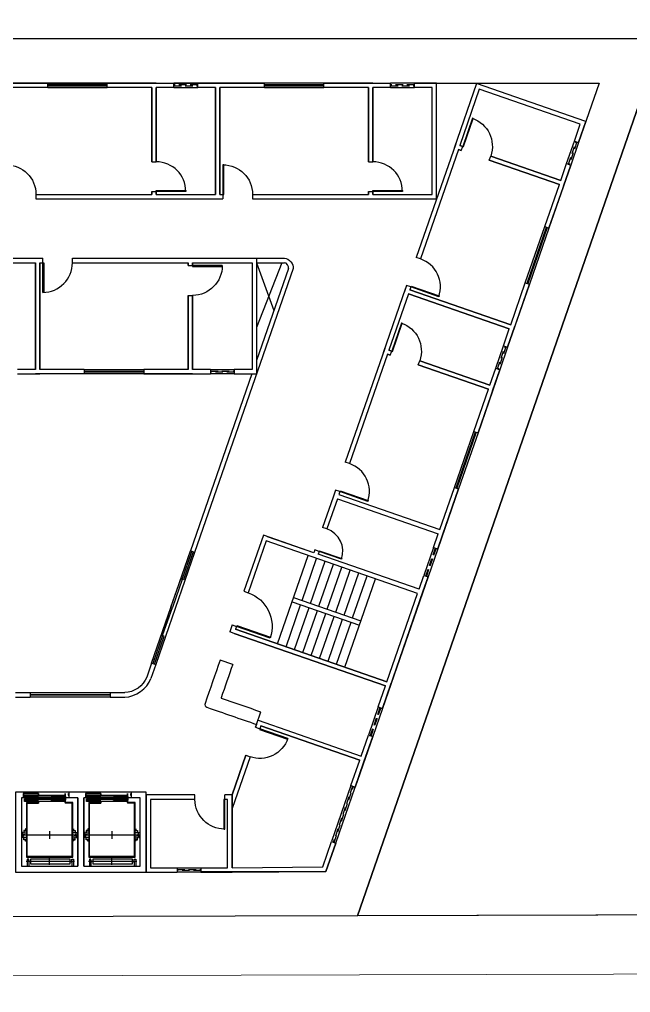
# Model space of a CAD drawing. Header units: centimetres. Extents: x 0 to 1311401, y -389375 to 85618.
# Drawn here: x 656884 to 658943, y -73293 to -70014 of the extents above; entities that cross this region are included whole.
import ezdxf

# ---------------------------------------------------------------- set-up
doc = ezdxf.new("R2010")
doc.units = ezdxf.units.CM
doc.header["$LTSCALE"] = 4
for name, pattern in [('DASHED2', [9.525, 6.35, -3.175]), ('LTYPE_4', [112.5, 56.25, -56.25]), ('LTYPE_6', [168.75, 112.5, -28.125, 0, -28.125])]:
    doc.linetypes.add(name, pattern=pattern)
for name, color, linetype in [('0.1', 1, 'Continuous'), ('0.2', 2, 'Continuous'), ('0.6', 6, 'Continuous'), ('02-CONT', 2, 'Continuous'), ('04', 254, 'Continuous'), ('08', 8, 'Continuous'), ('LIMITE-L', 7, 'Continuous')]:
    doc.layers.add(name, color=color, linetype=linetype)
doc.layers.add('P-MEIOFIO', color=171, linetype='Continuous', lineweight=9)

# ---------------------------------------------------------------- blocks, each defined once
blk = doc.blocks.new('1_00e-flat-10')
at = {"color": 1}
blk.add_arc((48.1, -52.7), 120, 70.8741, 160.8741, dxfattribs=at)
at = {"layer": '02-CONT'}
blk.add_lwpolyline([(48.1, -52.7), (49.3, -49.3), (-64.1, -10), (-65.3, -13.4)], close=True, dxfattribs=at)
blk = doc.blocks.new('1_00e-flat-4')
at = {"color": 1}
blk.add_arc((28.4, -52.3), 100, 90, 180, dxfattribs=at)
at = {"layer": '02-CONT'}
blk.add_lwpolyline([(28.4, -52.3), (25.4, -52.3), (25.4, 47.7), (28.4, 47.7)], close=True, dxfattribs=at)

msp = doc.modelspace()

# ---------------------------------------------------------------- linework, layer by layer
at = {"color": 1}
msp.add_lwpolyline([(659650.548, -67065.363), (665220.33, -67034.993), (665252.936, -73014.749), (658029.975, -73034.495)], dxfattribs=at)
at = {"layer": '0.1'}
for p, q in [((657179.921, -70228.744), (656979.921, -70228.739)), ((657484.921, -70228.744), (657404.921, -70228.744)), ((657909.921, -70228.744), (657709.921, -70228.739)), ((658214.921, -70228.744), (658134.921, -70228.744)), ((656979.921, -70243.739), (657179.921, -70243.739)), ((657404.921, -70243.737), (657484.921, -70243.737)), ((657709.921, -70243.739), (657909.921, -70243.739)), ((658134.921, -70243.737), (658214.921, -70243.737)), ((658728.112, -70499.696), (658754.324, -70424.112)), ((658768.496, -70429.026), (658742.284, -70504.61)), ((658588.863, -70901.236), (658654.392, -70712.276)), ((658668.564, -70717.191), (658603.035, -70906.151)), ((658488.932, -71189.401), (658515.143, -71113.816)), ((658529.315, -71118.731), (658503.104, -71194.315)), ((657102.952, -71193.743), (657302.952, -71193.743)), ((657302.952, -71208.737), (657102.952, -71208.743)), ((657527.952, -71193.744), (657607.952, -71193.744)), ((657607.952, -71208.737), (657527.952, -71208.737)), ((658349.683, -71590.941), (658415.211, -71401.981)), ((658429.383, -71406.895), (658363.855, -71595.856)), ((657329.394, -72182.954), (657460.452, -71805.034)), ((658279.558, -71793.153), (658246.794, -71887.633)), ((658293.73, -71798.068), (658260.966, -71892.548)), ((657474.624, -71809.948), (657343.566, -72187.869)), ((657603.08, -72187.291), (657560.564, -72172.547)), ((656920.82, -72282.349), (657189.723, -72282.349)), ((657189.723, -72297.349), (656920.82, -72297.349)), ((657683.226, -72389.724), (657697.97, -72347.208)), ((658093.12, -72330.769), (658060.355, -72425.25)), ((658107.292, -72335.684), (658074.527, -72430.164)), ((658001.278, -72595.605), (657935.749, -72784.566)), ((657949.921, -72789.48), (658015.45, -72600.52)), ((657415.82, -72872.349), (657495.82, -72872.349)), ((657495.82, -72887.349), (657415.82, -72887.349))]:
    msp.add_line(p, q, dxfattribs=at)
at = {"layer": '0.1', "color": 253}
for p, q in [((657768.706, -70833.744), (657682.952, -71051.848)), ((657682.952, -70833.744), (657741.6, -70994.309))]:
    msp.add_line(p, q, dxfattribs=at)
at = {"layer": '0.1'}
for points in [[(657050.32, -72617.349), (656898.32, -72617.349)], [(657260.32, -72617.349), (657108.32, -72617.349)]]:
    msp.add_lwpolyline(points, dxfattribs=at)
for points, knots in [([(657560.564, -72172.547), (657543.636, -72221.361), (657526.707, -72270.176), (657509.779, -72318.991), (657508.235, -72323.445), (657511.497, -72330.171), (657515.951, -72331.715), (657571.709, -72351.052), (657627.467, -72370.388), (657683.226, -72389.724)], [0, 0, 0, 0, 1, 1, 1, 15.14213562, 15.14213562, 15.14213562, 16.14213562, 16.14213562, 16.14213562, 16.14213562]), ([(657603.08, -72187.291), (657590.105, -72224.705), (657577.131, -72262.119), (657564.025, -72299.911), (657563.894, -72300.289), (657563.763, -72300.667)], [0, 0, 0, 0, 0.766451613, 0.766451613, 0.774193548, 0.774193548, 0.774193548, 0.774193548]), ([(657563.763, -72300.667), (657608.051, -72316.025), (657652.339, -72331.384), (657697.075, -72346.898), (657697.522, -72347.053), (657697.97, -72347.208)], [15.339822331, 15.339822331, 15.339822331, 15.339822331, 16.134112491, 16.134112491, 16.142135624, 16.142135624, 16.142135624, 16.142135624])]:
    msp.add_open_spline(points, degree=3, knots=knots, dxfattribs=at)
at = {"layer": '0.2'}
for p, q in [((657179.921, -70234.744), (656979.921, -70234.739)), ((656979.921, -70237.739), (657179.921, -70237.739)), ((657909.921, -70234.744), (657709.921, -70234.739)), ((657709.921, -70237.739), (657909.921, -70237.739)), ((658594.532, -70903.202), (658660.061, -70714.242)), ((658662.895, -70715.225), (658597.366, -70904.185)), ((657102.952, -71199.743), (657302.952, -71199.743)), ((657302.952, -71202.737), (657102.952, -71202.743)), ((658355.351, -71592.907), (658420.88, -71403.947)), ((658423.715, -71404.93), (658358.186, -71593.89)), ((656920.82, -72288.349), (657189.723, -72288.349)), ((657189.723, -72291.349), (656920.82, -72291.349))]:
    msp.add_line(p, q, dxfattribs=at)
at = {"layer": '0.2', "linetype": 'DASHED2'}
for p, q in [((657484.921, -70234.744), (657404.921, -70234.744)), ((657404.921, -70237.737), (657484.921, -70237.737)), ((658214.921, -70234.744), (658134.921, -70234.744)), ((658134.921, -70237.737), (658214.921, -70237.737)), ((658733.781, -70501.662), (658759.993, -70426.078)), ((658762.827, -70427.06), (658736.615, -70502.645)), ((658494.6, -71191.366), (658520.812, -71115.782)), ((658523.646, -71116.765), (658497.435, -71192.349)), ((657527.952, -71199.744), (657607.952, -71199.744)), ((657607.952, -71202.737), (657527.952, -71202.737)), ((658285.227, -71795.119), (658252.462, -71889.599)), ((658288.061, -71796.102), (658255.297, -71890.582)), ((658098.788, -72332.735), (658066.024, -72427.215)), ((658101.623, -72333.718), (658068.858, -72428.198)), ((658006.947, -72597.571), (657941.418, -72786.531)), ((657944.252, -72787.514), (658009.781, -72598.554)), ((657415.82, -72878.349), (657495.82, -72878.349)), ((657495.82, -72881.349), (657415.82, -72881.349))]:
    msp.add_line(p, q, dxfattribs=at)
at = {"layer": '0.2'}
for points in [[(657469.897, -71808.309), (657437.134, -71902.79), (657432.41, -71901.152), (657465.173, -71806.671)], [(657432.41, -71901.152), (657399.647, -71995.632), (657394.923, -71993.994), (657427.686, -71899.513)], [(657366.882, -72090.112), (657399.647, -71995.632), (657394.923, -71993.994), (657362.158, -72088.474)], [(657338.842, -72186.231), (657371.606, -72091.75), (657366.882, -72090.112), (657334.118, -72184.592)]]:
    msp.add_lwpolyline(points, close=True, dxfattribs=at)
at = {"layer": '0.6'}
for p, q in [((656979.921, -70243.739), (656979.921, -70228.739)), ((657179.921, -70243.739), (657179.921, -70228.739)), ((657404.921, -70243.737), (657404.921, -70228.744)), ((657484.921, -70243.737), (657484.921, -70228.744)), ((657709.921, -70243.739), (657709.921, -70228.739)), ((657909.921, -70243.739), (657909.921, -70228.739)), ((658134.921, -70243.737), (658134.921, -70228.744)), ((658214.921, -70243.737), (658214.921, -70228.744)), ((658754.324, -70424.112), (658768.496, -70429.026)), ((658372.858, -70455.88), (658377.773, -70441.708)), ((657329.921, -70493.739), (657344.921, -70493.739)), ((658059.921, -70493.739), (658074.921, -70493.739)), ((658467.339, -70488.645), (658472.253, -70474.473)), ((658728.112, -70499.696), (658742.284, -70504.61)), ((656939.921, -70603.739), (656939.921, -70618.739)), ((657329.921, -70593.739), (657344.921, -70593.739)), ((657569.921, -70603.739), (657569.921, -70618.739)), ((657669.921, -70603.739), (657669.921, -70618.739)), ((658059.921, -70593.739), (658074.921, -70593.739)), ((658654.392, -70712.276), (658668.564, -70717.191)), ((656962.952, -70833.743), (656962.952, -70818.743)), ((657062.952, -70833.743), (657062.952, -70818.743)), ((657682.952, -70818.744), (657777.282, -70818.744)), ((658235.629, -70821.076), (658221.457, -70816.161)), ((657452.952, -70843.743), (657467.952, -70843.743)), ((657806.223, -70853.744), (657474.624, -71809.948)), ((657682.952, -70833.744), (657777.282, -70833.744)), ((657790.346, -70853.744), (657682.952, -71163.428)), ((658202.865, -70915.556), (658188.693, -70910.642)), ((658202.865, -70915.556), (658188.693, -70910.642)), ((658588.863, -70901.236), (658603.035, -70906.151)), ((657452.952, -70943.743), (657467.952, -70943.743)), ((658515.143, -71113.816), (658529.315, -71118.731)), ((658133.678, -71145.585), (658138.592, -71131.413)), ((658228.158, -71178.349), (658233.073, -71164.177)), ((656877.952, -71208.737), (656952.952, -71208.737)), ((657102.952, -71193.743), (657102.952, -71208.743)), ((657302.952, -71193.743), (657302.952, -71208.743)), ((657667.239, -71208.737), (657460.452, -71805.034)), ((657527.952, -71193.744), (657527.952, -71208.737)), ((657607.952, -71193.744), (657607.952, -71208.737)), ((657607.952, -71208.737), (657682.952, -71208.737)), ((658488.932, -71189.401), (658503.104, -71194.315)), ((658415.211, -71401.981), (658429.383, -71406.895)), ((657996.448, -71510.781), (657982.276, -71505.866)), ((657963.684, -71605.261), (657949.512, -71600.346)), ((657963.684, -71605.261), (657949.512, -71600.346)), ((658349.683, -71590.941), (658363.855, -71595.856)), ((657920.09, -71730.969), (657905.918, -71726.054)), ((657474.624, -71809.948), (657460.452, -71805.034)), ((657893.878, -71806.553), (657879.706, -71801.638)), ((658279.558, -71793.153), (658293.73, -71798.068)), ((657754.135, -72117.956), (657857.343, -71820.344)), ((657836.541, -71971.893), (657885.687, -71830.173)), ((657864.885, -71981.722), (657914.031, -71840.002)), ((657893.229, -71991.552), (657942.375, -71849.832)), ((657921.573, -72001.381), (657970.719, -71859.661)), ((657949.917, -72011.21), (657999.064, -71869.49)), ((657978.261, -72021.04), (658027.408, -71879.32)), ((657980.888, -72196.591), (658084.096, -71898.978)), ((658006.605, -72030.869), (658055.752, -71889.149)), ((658246.794, -71887.633), (658260.966, -71892.548)), ((657640.83, -71941.089), (657655.002, -71946.004)), ((657808.197, -71962.064), (658034.949, -72040.698)), ((657782.479, -72127.785), (657831.626, -71986.065)), ((657803.282, -71976.236), (658030.034, -72054.871)), ((657810.823, -72137.615), (657859.97, -71995.894)), ((657839.167, -72147.444), (657888.314, -72005.724)), ((657867.511, -72157.273), (657916.658, -72015.553)), ((657895.855, -72167.103), (657945.002, -72025.382)), ((657924.199, -72176.932), (657973.346, -72035.212)), ((657601.513, -72054.466), (657615.685, -72059.38)), ((657952.543, -72186.761), (658001.69, -72045.041)), ((657607.5, -72082.981), (657593.328, -72078.067)), ((657329.394, -72182.954), (657313.011, -72230.194)), ((657343.566, -72187.869), (657327.183, -72235.109)), ((657343.566, -72187.869), (657329.394, -72182.954)), ((656870.82, -72282.349), (656920.82, -72282.349)), ((656870.82, -72297.349), (656920.82, -72297.349)), ((656920.82, -72282.349), (656920.82, -72297.349)), ((657189.723, -72282.349), (657189.723, -72297.349)), ((657189.723, -72282.349), (657239.723, -72282.349)), ((657189.723, -72297.349), (657239.723, -72297.349)), ((658093.12, -72330.769), (658107.292, -72335.684)), ((657679.949, -72399.172), (657683.226, -72389.724)), ((657679.949, -72399.172), (657694.121, -72404.087)), ((658060.355, -72425.25), (658074.527, -72430.164)), ((657600.82, -72627.349), (657647.185, -72493.652)), ((657647.185, -72493.652), (657661.357, -72498.567)), ((658001.278, -72595.605), (658015.45, -72600.52)), ((657475.82, -72642.349), (657475.82, -72627.349)), ((657575.82, -72642.349), (657575.82, -72627.349)), ((657935.749, -72784.566), (657949.921, -72789.48)), ((657415.82, -72872.349), (657415.82, -72887.349)), ((657495.82, -72872.349), (657495.82, -72887.349))]:
    msp.add_line(p, q, dxfattribs=at)
for points in [[(656784.921, -70228.744), (657709.921, -70228.744)], [(656979.921, -70228.739), (656814.921, -70228.739), (656814.921, -70228.744)], [(657344.921, -70228.739), (657179.921, -70228.739)], [(657179.921, -70228.744), (657404.921, -70228.744)], [(657329.921, -70228.737), (657329.921, -70228.739)], [(657559.921, -70228.744), (657484.921, -70228.744)], [(657709.921, -70228.739), (657544.921, -70228.739), (657544.921, -70228.744)], [(658074.921, -70228.739), (657909.921, -70228.739)], [(657909.921, -70228.744), (658134.921, -70228.744)], [(658059.921, -70228.737), (658059.921, -70228.739)], [(658059.921, -70618.737), (658289.921, -70618.737), (658289.921, -70228.744), (658214.921, -70228.744)], [(658214.921, -70228.744), (658837.951, -70228.744), (658768.496, -70429.026)], [(658768.496, -70429.026), (658793.069, -70358.166), (658424.597, -70230.385), (658349.238, -70447.689)], [(656979.921, -70243.739), (656829.921, -70243.739), (656829.921, -70603.739), (656839.921, -70603.739)], [(657329.921, -70493.739), (657329.921, -70243.739), (657179.921, -70243.739)], [(657329.921, -70243.739), (657329.921, -70493.739)], [(657344.921, -70493.739), (657344.921, -70243.737)], [(657344.921, -70593.739), (657344.921, -70603.737), (657544.921, -70603.737), (657544.921, -70243.737), (657484.921, -70243.737)], [(657404.921, -70243.737), (657344.921, -70243.737), (657344.921, -70493.739)], [(657544.921, -70243.737), (657544.921, -70603.737)], [(657709.921, -70243.739), (657559.921, -70243.739), (657559.921, -70603.739), (657569.921, -70603.739)], [(657559.921, -70603.739), (657559.921, -70243.739)], [(658059.921, -70493.739), (658059.921, -70243.739), (657909.921, -70243.739)], [(658059.921, -70243.739), (658059.921, -70493.739)], [(658074.921, -70593.739), (658074.921, -70603.737), (658274.921, -70603.737), (658274.921, -70243.737), (658214.921, -70243.737)], [(658074.921, -70493.739), (658074.921, -70243.737)], [(658134.921, -70243.737), (658074.921, -70243.737), (658074.921, -70493.739)], [(658754.324, -70424.112), (658773.982, -70367.424), (658433.854, -70249.472), (658368.325, -70438.432), (658377.773, -70441.708)], [(658354.153, -70433.517), (658221.457, -70816.161)], [(658372.858, -70455.88), (658363.41, -70452.604), (658235.629, -70821.076)], [(658363.41, -70452.604), (658372.858, -70455.88)], [(658377.773, -70441.708), (658368.325, -70438.432)], [(658467.339, -70488.645), (658703.539, -70570.556)], [(658654.392, -70712.276), (658703.539, -70570.556), (658467.339, -70488.645)], [(658708.453, -70556.384), (658472.253, -70474.473)], [(658472.253, -70474.473), (658708.453, -70556.384), (658728.112, -70499.696)], [(658742.284, -70504.61), (658668.564, -70717.191)], [(658717.711, -70575.471), (658742.284, -70504.61)], [(658668.564, -70717.191), (658722.625, -70561.298)], [(656939.921, -70603.739), (657329.921, -70603.739), (657329.921, -70593.739)], [(656939.921, -70618.739), (657344.921, -70618.739), (657344.921, -70618.737)], [(657329.921, -70593.739), (657329.921, -70603.739)], [(657329.921, -70618.737), (657559.921, -70618.737)], [(657344.921, -70603.737), (657344.921, -70593.739)], [(657544.921, -70618.737), (657544.921, -70618.739), (657569.921, -70618.739)], [(657669.921, -70603.739), (658059.921, -70603.739), (658059.921, -70593.739)], [(657669.921, -70618.739), (658074.921, -70618.739), (658074.921, -70618.737)], [(658059.921, -70593.739), (658059.921, -70603.739)], [(658074.921, -70603.737), (658074.921, -70593.739)], [(656722.952, -70818.744), (656952.952, -70818.744)], [(656937.952, -70818.744), (656937.952, -70818.743), (656962.952, -70818.743)], [(657062.952, -70818.743), (657467.952, -70818.743), (657467.952, -70818.744)], [(657452.952, -70818.744), (657682.952, -70818.744), (657682.952, -71208.744)], [(656737.952, -70843.743), (656737.952, -70833.744), (656937.952, -70833.744), (656937.952, -71193.744), (656877.952, -71193.744)], [(656937.952, -71193.744), (656937.952, -70833.744)], [(657102.952, -71193.743), (656952.952, -71193.743), (656952.952, -70833.743), (656962.952, -70833.743)], [(656952.952, -70833.743), (656952.952, -71193.743)], [(657062.952, -70833.743), (657452.952, -70833.743), (657452.952, -70843.743)], [(657452.952, -70843.743), (657452.952, -70833.743)], [(657467.952, -70833.744), (657467.952, -70843.743)], [(657467.952, -70843.743), (657467.952, -70833.744), (657667.952, -70833.744), (657667.952, -71193.744), (657607.952, -71193.744)], [(658185.416, -70920.09), (658110.058, -71137.394)], [(658188.693, -70910.642), (658180.501, -70934.262)], [(658202.865, -70915.556), (658199.588, -70925.004), (658539.716, -71042.956), (658588.863, -70901.236)], [(658603.035, -70906.151), (658529.315, -71118.731)], [(658548.974, -71062.043), (658603.035, -70906.151)], [(657452.952, -70943.743), (657452.952, -71193.743), (657302.952, -71193.743)], [(657452.952, -71193.743), (657452.952, -70943.743)], [(657467.952, -70943.743), (657467.952, -71193.744)], [(657527.952, -71193.744), (657467.952, -71193.744), (657467.952, -70943.743)], [(658515.143, -71113.816), (658534.802, -71057.128), (658194.673, -70939.176), (658129.144, -71128.136), (658138.592, -71131.413)], [(658194.673, -70939.176), (658534.802, -71057.128)], [(658539.716, -71042.956), (658199.588, -70925.004)], [(658529.315, -71118.731), (658553.888, -71047.871)], [(658114.972, -71123.222), (657982.276, -71505.866)], [(658133.678, -71145.585), (658124.23, -71142.308), (657996.448, -71510.781)], [(658124.23, -71142.308), (658133.678, -71145.585)], [(658138.592, -71131.413), (658129.144, -71128.136)], [(658228.158, -71178.349), (658464.358, -71260.261)], [(658415.211, -71401.981), (658464.358, -71260.261), (658228.158, -71178.349)], [(658469.273, -71246.089), (658233.073, -71164.177)], [(658233.073, -71164.177), (658469.273, -71246.089), (658488.932, -71189.401)], [(657102.952, -71208.743), (656937.952, -71208.743), (656937.952, -71208.737)], [(656952.952, -71208.737), (656952.952, -71208.744)], [(657302.952, -71208.737), (657527.952, -71208.737)], [(657467.952, -71208.743), (657302.952, -71208.743)], [(657452.952, -71208.744), (657452.952, -71208.743)], [(658478.53, -71265.175), (658503.104, -71194.315)], [(658429.383, -71406.895), (658483.445, -71251.003)], [(657949.512, -71600.346), (657941.321, -71623.966)], [(657963.684, -71605.261), (657960.407, -71614.709), (658300.536, -71732.661), (658349.683, -71590.941)], [(658363.855, -71595.856), (658293.73, -71798.068)], [(658309.793, -71751.748), (658363.855, -71595.856)], [(657941.321, -71623.966), (657905.918, -71726.054)], [(657955.493, -71628.881), (657920.09, -71730.969)], [(657955.493, -71628.881), (658295.621, -71746.833)], [(657615.685, -72059.38), (657612.415, -72068.809), (658122.608, -72245.737), (658225.816, -71948.125), (657715.623, -71771.197), (657655.002, -71946.004)], [(657876.43, -71811.086), (657706.366, -71752.11), (657640.83, -71941.089)], [(657876.43, -71811.086), (657720.538, -71757.025)], [(658279.558, -71793.153), (658295.621, -71746.833)], [(658293.73, -71798.068), (658309.793, -71751.748)], [(657879.706, -71801.638), (657876.43, -71811.086)], [(657893.878, -71806.553), (657890.602, -71816.001)], [(658230.73, -71933.953), (657890.602, -71816.001)], [(658230.73, -71933.953), (657890.602, -71816.001)], [(658230.73, -71933.953), (658246.794, -71887.633)], [(658244.902, -71938.868), (658260.966, -71892.548)], [(658131.865, -72264.824), (658244.902, -71938.868)], [(657601.513, -72054.466), (657593.328, -72078.067)], [(657598.243, -72063.895), (657598.243, -72063.895), (657593.328, -72078.067)], [(658093.12, -72330.769), (658117.693, -72259.909), (657607.5, -72082.981)], [(657607.5, -72082.981), (658117.693, -72259.909)], [(658122.608, -72245.737), (657612.415, -72068.809)], [(658107.292, -72335.684), (658136.78, -72250.652)], [(657683.226, -72389.724), (657679.949, -72399.172)], [(657688.14, -72375.552), (658035.782, -72496.11), (658060.355, -72425.25)], [(657697.398, -72394.639), (657694.121, -72404.087)], [(658030.867, -72510.282), (657697.398, -72394.639)], [(657697.398, -72394.639), (658030.867, -72510.282)], [(658045.039, -72515.196), (658074.527, -72430.164)], [(657647.185, -72493.652), (657600.82, -72627.349), (657600.82, -72872.348)], [(657661.357, -72498.567), (657600.82, -72673.13)], [(658001.278, -72595.605), (658030.867, -72510.282)], [(658015.45, -72600.52), (658045.039, -72515.196)], [(656898.32, -72617.349), (656870.82, -72617.349), (656870.82, -72887.349), (657100.82, -72887.349)], [(657100.82, -72617.349), (657050.32, -72617.349)], [(657108.32, -72617.349), (657080.82, -72617.349)], [(657080.82, -72887.349), (657310.82, -72887.349), (657310.82, -72617.349), (657260.32, -72617.349)], [(656898.32, -72637.349), (656890.82, -72637.349), (656890.82, -72867.349)], [(656890.82, -72867.349), (657080.82, -72867.349), (657080.82, -72637.349), (657050.32, -72637.349)], [(657080.82, -72637.349), (657080.82, -72867.349)], [(657108.32, -72637.349), (657100.82, -72637.349), (657100.82, -72867.349)], [(657100.82, -72867.349), (657290.82, -72867.349), (657290.82, -72637.349), (657260.32, -72637.349)], [(657475.82, -72627.349), (657310.82, -72627.349), (657310.82, -72887.349), (657415.82, -72887.349)], [(657475.82, -72642.349), (657325.82, -72642.349), (657325.82, -72872.349), (657415.82, -72872.349)], [(657495.82, -72872.349), (657585.82, -72872.349), (657585.82, -72642.349), (657575.82, -72642.349)], [(657600.82, -72872.348), (657600.82, -72627.349), (657575.82, -72627.349)], [(657600.82, -72872.348), (657906.16, -72869.889), (657935.749, -72784.566)], [(657600.82, -72887.349), (657916.864, -72884.804), (657949.921, -72789.48)], [(657495.82, -72887.349), (657600.82, -72887.349)]]:
    msp.add_lwpolyline(points, dxfattribs=at)
for points in [[(657777.282, -70818.744), (657792.421, -70818.744), (657811.183, -70839.441), (657806.223, -70853.744)], [(657790.346, -70853.744), (657792.955, -70846.221), (657785.245, -70833.744), (657777.282, -70833.744)], [(657313.011, -72230.194), (657303.187, -72258.523), (657269.707, -72282.349), (657239.723, -72282.349)], [(657239.723, -72297.349), (657275.505, -72297.349), (657315.46, -72268.916), (657327.183, -72235.109)]]:
    msp.add_open_spline(points, degree=3, dxfattribs=at)
at = {"layer": '04'}
for points in [[(659651.521, -67060.491), (665220.33, -67034.993), (665252.936, -73014.749), (658023.711, -73034.512), (659048.733, -70078.744)], [(657100.82, -72867.349), (657100.82, -72637.349)]]:
    msp.add_lwpolyline(points, dxfattribs=at)
at = {"layer": '08', "color": 253}
for p, q in [((656898.32, -72617.349), (656898.32, -72628.349)), ((656948.32, -72622.349), (656898.32, -72622.349)), ((656898.32, -72637.349), (656898.32, -72622.349)), ((656898.52, -72622.549), (656948.12, -72622.549)), ((656898.52, -72628.149), (656898.52, -72622.549)), ((656948.12, -72622.549), (656948.12, -72628.149)), ((656948.32, -72628.349), (656948.32, -72622.349)), ((657038.32, -72622.349), (657038.32, -72632.849)), ((657038.52, -72632.649), (657038.52, -72622.549)), ((657050.12, -72628.149), (657050.12, -72622.549)), ((657050.32, -72617.349), (657050.32, -72628.349)), ((657050.32, -72622.349), (657050.32, -72637.349)), ((657108.32, -72617.349), (657108.32, -72628.349)), ((657158.32, -72622.349), (657108.32, -72622.349)), ((657108.32, -72637.349), (657108.32, -72622.349)), ((657108.52, -72622.549), (657158.12, -72622.549)), ((657108.52, -72628.149), (657108.52, -72622.549)), ((657158.12, -72622.549), (657158.12, -72628.149)), ((657158.32, -72628.349), (657158.32, -72622.349)), ((657248.32, -72622.349), (657248.32, -72632.849)), ((657248.52, -72632.649), (657248.52, -72622.549)), ((657260.12, -72628.149), (657260.12, -72622.549)), ((657260.32, -72617.349), (657260.32, -72628.349)), ((657260.32, -72622.349), (657260.32, -72637.349)), ((656898.32, -72628.349), (657038.32, -72628.349)), ((656898.32, -72637.349), (656898.32, -72628.349)), ((656898.32, -72630.349), (656946.32, -72630.349)), ((656946.32, -72631.349), (656898.32, -72631.349)), ((656898.32, -72634.849), (656991.32, -72634.849)), ((656991.32, -72635.849), (656898.32, -72635.849)), ((657041.32, -72637.349), (656898.32, -72637.349)), ((656899.82, -72628.149), (656898.52, -72628.149)), ((656899.82, -72628.349), (656899.82, -72628.149)), ((657041.32, -72640.349), (656900.82, -72640.349)), ((656900.82, -72649.349), (656900.82, -72640.349)), ((656900.82, -72641.849), (656991.32, -72641.849)), ((656991.32, -72642.849), (656900.82, -72642.849)), ((656946.32, -72646.349), (656900.82, -72646.349)), ((656900.82, -72647.349), (656946.32, -72647.349)), ((657038.32, -72649.349), (656900.82, -72649.349)), ((656907.82, -72652.349), (656907.82, -72837.349)), ((656948.12, -72652.349), (656907.82, -72652.349)), ((656910.82, -72654.349), (656948.32, -72654.349)), ((656910.82, -72834.349), (656910.82, -72654.349)), ((656946.32, -72628.849), (656946.32, -72632.849)), ((656993.32, -72628.849), (656946.32, -72628.849)), ((656946.32, -72632.849), (656947.82, -72632.849)), ((656946.32, -72644.849), (656947.82, -72644.849)), ((656946.32, -72648.849), (656946.32, -72644.849)), ((656993.32, -72648.849), (656946.32, -72648.849)), ((656946.52, -72629.049), (656993.12, -72629.049)), ((656946.52, -72632.649), (656946.52, -72629.049)), ((656947.82, -72632.649), (656946.52, -72632.649)), ((656946.52, -72645.049), (656946.52, -72648.649)), ((656947.82, -72645.049), (656946.52, -72645.049)), ((656946.52, -72648.649), (656993.12, -72648.649)), ((656946.82, -72628.149), (656946.82, -72628.349)), ((656948.12, -72628.149), (656946.82, -72628.149)), ((656946.82, -72649.349), (656946.82, -72649.549)), ((656946.82, -72649.549), (656948.12, -72649.549)), ((656947.82, -72632.849), (656947.82, -72632.649)), ((656947.82, -72644.849), (656947.82, -72645.049)), ((656948.12, -72649.549), (656948.12, -72652.349)), ((656948.32, -72649.349), (656948.32, -72654.349)), ((656991.32, -72633.349), (656991.32, -72637.349)), ((657039.52, -72633.349), (656991.32, -72633.349)), ((656991.32, -72644.349), (656991.32, -72640.349)), ((657039.52, -72644.349), (656991.32, -72644.349)), ((656991.52, -72633.549), (657039.32, -72633.549)), ((656991.52, -72637.149), (656991.52, -72633.549)), ((656992.82, -72637.149), (656991.52, -72637.149)), ((656991.52, -72640.549), (656991.52, -72644.149)), ((656992.82, -72640.549), (656991.52, -72640.549)), ((656991.52, -72644.149), (657039.32, -72644.149)), ((656991.82, -72632.649), (656993.12, -72632.649)), ((656991.82, -72632.849), (656991.82, -72632.649)), ((656993.32, -72632.849), (656991.82, -72632.849)), ((656991.82, -72644.849), (656991.82, -72645.049)), ((656993.32, -72644.849), (656991.82, -72644.849)), ((656991.82, -72645.049), (656993.12, -72645.049)), ((656992.82, -72637.349), (656992.82, -72637.149)), ((656992.82, -72640.349), (656992.82, -72640.549)), ((656993.12, -72632.649), (656993.12, -72629.049)), ((656993.12, -72645.049), (656993.12, -72648.649)), ((656993.32, -72628.849), (656993.32, -72632.849)), ((656993.32, -72648.849), (656993.32, -72644.849)), ((657038.02, -72637.149), (657038.02, -72637.349)), ((657039.32, -72637.149), (657038.02, -72637.149)), ((657038.02, -72640.549), (657038.02, -72640.349)), ((657039.32, -72640.549), (657038.02, -72640.549)), ((657038.32, -72632.849), (657039.82, -72632.849)), ((657038.32, -72644.849), (657038.32, -72649.349)), ((657038.32, -72644.849), (657039.82, -72644.849)), ((657038.32, -72649.349), (657038.32, -72654.349)), ((657060.82, -72654.349), (657038.32, -72654.349)), ((657040.02, -72632.649), (657038.52, -72632.649)), ((657038.52, -72645.049), (657038.52, -72649.349)), ((657040.02, -72645.049), (657038.52, -72645.049)), ((657038.52, -72652.349), (657038.52, -72649.349)), ((657063.82, -72652.349), (657038.52, -72652.349)), ((657039.32, -72633.549), (657039.32, -72637.149)), ((657039.32, -72644.149), (657039.32, -72640.549)), ((657039.52, -72637.349), (657039.52, -72633.349)), ((657039.52, -72640.349), (657039.52, -72644.349)), ((657039.82, -72632.849), (657039.82, -72637.349)), ((657039.82, -72644.849), (657039.82, -72640.349)), ((657040.02, -72637.149), (657040.02, -72632.649)), ((657041.32, -72637.149), (657040.02, -72637.149)), ((657040.02, -72640.549), (657040.02, -72645.049)), ((657041.32, -72640.549), (657040.02, -72640.549)), ((657041.32, -72637.349), (657041.32, -72637.149)), ((657050.32, -72637.349), (657041.32, -72637.349)), ((657041.32, -72640.349), (657041.32, -72640.549)), ((657048.82, -72628.149), (657050.12, -72628.149)), ((657048.82, -72628.349), (657048.82, -72628.149)), ((657050.32, -72628.349), (657048.82, -72628.349)), ((657050.32, -72628.349), (657050.32, -72637.349)), ((657060.82, -72654.349), (657060.82, -72834.349)), ((657063.82, -72837.349), (657063.82, -72652.349)), ((657108.32, -72628.349), (657248.32, -72628.349)), ((657108.32, -72637.349), (657108.32, -72628.349)), ((657108.32, -72630.349), (657156.32, -72630.349)), ((657156.32, -72631.349), (657108.32, -72631.349)), ((657108.32, -72634.849), (657201.32, -72634.849)), ((657201.32, -72635.849), (657108.32, -72635.849)), ((657251.32, -72637.349), (657108.32, -72637.349)), ((657109.82, -72628.149), (657108.52, -72628.149)), ((657109.82, -72628.349), (657109.82, -72628.149)), ((657251.32, -72640.349), (657110.82, -72640.349)), ((657110.82, -72649.349), (657110.82, -72640.349)), ((657110.82, -72641.849), (657201.32, -72641.849)), ((657201.32, -72642.849), (657110.82, -72642.849)), ((657156.32, -72646.349), (657110.82, -72646.349)), ((657110.82, -72647.349), (657156.32, -72647.349)), ((657248.32, -72649.349), (657110.82, -72649.349)), ((657117.82, -72652.349), (657117.82, -72837.349)), ((657158.12, -72652.349), (657117.82, -72652.349)), ((657120.82, -72654.349), (657158.32, -72654.349)), ((657120.82, -72834.349), (657120.82, -72654.349)), ((657156.32, -72628.849), (657156.32, -72632.849)), ((657203.32, -72628.849), (657156.32, -72628.849)), ((657156.32, -72632.849), (657157.82, -72632.849)), ((657156.32, -72644.849), (657157.82, -72644.849)), ((657156.32, -72648.849), (657156.32, -72644.849)), ((657203.32, -72648.849), (657156.32, -72648.849)), ((657156.52, -72629.049), (657203.12, -72629.049)), ((657156.52, -72632.649), (657156.52, -72629.049)), ((657157.82, -72632.649), (657156.52, -72632.649)), ((657156.52, -72645.049), (657156.52, -72648.649)), ((657157.82, -72645.049), (657156.52, -72645.049)), ((657156.52, -72648.649), (657203.12, -72648.649)), ((657156.82, -72628.149), (657156.82, -72628.349)), ((657158.12, -72628.149), (657156.82, -72628.149)), ((657156.82, -72649.349), (657156.82, -72649.549)), ((657156.82, -72649.549), (657158.12, -72649.549)), ((657157.82, -72632.849), (657157.82, -72632.649)), ((657157.82, -72644.849), (657157.82, -72645.049)), ((657158.12, -72649.549), (657158.12, -72652.349)), ((657158.32, -72649.349), (657158.32, -72654.349)), ((657201.32, -72633.349), (657201.32, -72637.349)), ((657249.52, -72633.349), (657201.32, -72633.349)), ((657201.32, -72644.349), (657201.32, -72640.349)), ((657249.52, -72644.349), (657201.32, -72644.349)), ((657201.52, -72633.549), (657249.32, -72633.549)), ((657201.52, -72637.149), (657201.52, -72633.549)), ((657202.82, -72637.149), (657201.52, -72637.149)), ((657201.52, -72640.549), (657201.52, -72644.149)), ((657202.82, -72640.549), (657201.52, -72640.549)), ((657201.52, -72644.149), (657249.32, -72644.149)), ((657201.82, -72632.649), (657203.12, -72632.649)), ((657201.82, -72632.849), (657201.82, -72632.649)), ((657203.32, -72632.849), (657201.82, -72632.849)), ((657201.82, -72644.849), (657201.82, -72645.049)), ((657203.32, -72644.849), (657201.82, -72644.849)), ((657201.82, -72645.049), (657203.12, -72645.049)), ((657202.82, -72637.349), (657202.82, -72637.149)), ((657202.82, -72640.349), (657202.82, -72640.549)), ((657203.12, -72632.649), (657203.12, -72629.049)), ((657203.12, -72645.049), (657203.12, -72648.649)), ((657203.32, -72628.849), (657203.32, -72632.849)), ((657203.32, -72648.849), (657203.32, -72644.849)), ((657248.02, -72637.149), (657248.02, -72637.349)), ((657249.32, -72637.149), (657248.02, -72637.149)), ((657248.02, -72640.549), (657248.02, -72640.349)), ((657249.32, -72640.549), (657248.02, -72640.549)), ((657248.32, -72632.849), (657249.82, -72632.849)), ((657248.32, -72644.849), (657248.32, -72649.349)), ((657248.32, -72644.849), (657249.82, -72644.849)), ((657248.32, -72649.349), (657248.32, -72654.349)), ((657270.82, -72654.349), (657248.32, -72654.349)), ((657250.02, -72632.649), (657248.52, -72632.649)), ((657248.52, -72645.049), (657248.52, -72649.349)), ((657250.02, -72645.049), (657248.52, -72645.049)), ((657248.52, -72652.349), (657248.52, -72649.349)), ((657273.82, -72652.349), (657248.52, -72652.349)), ((657249.32, -72633.549), (657249.32, -72637.149)), ((657249.32, -72644.149), (657249.32, -72640.549)), ((657249.52, -72637.349), (657249.52, -72633.349)), ((657249.52, -72640.349), (657249.52, -72644.349)), ((657249.82, -72632.849), (657249.82, -72637.349)), ((657249.82, -72644.849), (657249.82, -72640.349)), ((657250.02, -72637.149), (657250.02, -72632.649)), ((657251.32, -72637.149), (657250.02, -72637.149)), ((657250.02, -72640.549), (657250.02, -72645.049)), ((657251.32, -72640.549), (657250.02, -72640.549)), ((657251.32, -72637.349), (657251.32, -72637.149)), ((657260.32, -72637.349), (657251.32, -72637.349)), ((657251.32, -72640.349), (657251.32, -72640.549)), ((657258.82, -72628.149), (657260.12, -72628.149)), ((657258.82, -72628.349), (657258.82, -72628.149)), ((657260.32, -72628.349), (657258.82, -72628.349)), ((657260.32, -72628.349), (657260.32, -72637.349)), ((657270.82, -72654.349), (657270.82, -72834.349)), ((657273.82, -72837.349), (657273.82, -72652.349)), ((656895.82, -72753.849), (656890.82, -72753.849)), ((656895.82, -72757.849), (656895.82, -72753.849)), ((656899.32, -72746.749), (656899.32, -72754.849)), ((656904.72, -72746.749), (656899.32, -72746.749)), ((656905.32, -72747.349), (656899.32, -72747.349)), ((656899.32, -72754.849), (656905.32, -72754.849)), ((656904.72, -72741.349), (656904.72, -72746.749)), ((656905.32, -72741.349), (656904.72, -72741.349)), ((656905.32, -72741.349), (656905.32, -72747.349)), ((656905.32, -72747.349), (656907.82, -72747.349)), ((656905.32, -72754.849), (656907.82, -72754.849)), ((657066.32, -72747.349), (657063.82, -72747.349)), ((657066.32, -72754.849), (657063.82, -72754.849)), ((657066.32, -72741.349), (657066.92, -72741.349)), ((657066.32, -72741.349), (657066.32, -72747.349)), ((657066.32, -72747.349), (657072.32, -72747.349)), ((657072.32, -72754.849), (657066.32, -72754.849)), ((657066.92, -72741.349), (657066.92, -72746.749)), ((657066.92, -72746.749), (657072.32, -72746.749)), ((657072.32, -72746.749), (657072.32, -72754.849)), ((657075.82, -72753.849), (657080.82, -72753.849)), ((657075.82, -72757.849), (657075.82, -72753.849)), ((657105.82, -72753.849), (657100.82, -72753.849)), ((657105.82, -72757.849), (657105.82, -72753.849)), ((657109.32, -72746.749), (657109.32, -72754.849)), ((657114.72, -72746.749), (657109.32, -72746.749)), ((657115.32, -72747.349), (657109.32, -72747.349)), ((657109.32, -72754.849), (657115.32, -72754.849)), ((657114.72, -72741.349), (657114.72, -72746.749)), ((657115.32, -72741.349), (657114.72, -72741.349)), ((657115.32, -72741.349), (657115.32, -72747.349)), ((657115.32, -72747.349), (657117.82, -72747.349)), ((657115.32, -72754.849), (657117.82, -72754.849)), ((657276.32, -72747.349), (657273.82, -72747.349)), ((657276.32, -72754.849), (657273.82, -72754.849)), ((657276.32, -72741.349), (657276.92, -72741.349)), ((657276.32, -72741.349), (657276.32, -72747.349)), ((657276.32, -72747.349), (657282.32, -72747.349)), ((657282.32, -72754.849), (657276.32, -72754.849)), ((657276.92, -72741.349), (657276.92, -72746.749)), ((657276.92, -72746.749), (657282.32, -72746.749)), ((657282.32, -72746.749), (657282.32, -72754.849)), ((657285.82, -72753.849), (657290.82, -72753.849)), ((657285.82, -72757.849), (657285.82, -72753.849)), ((656895.82, -72770.849), (656890.82, -72770.849)), ((656895.82, -72757.849), (656896.27, -72757.849)), ((656895.82, -72757.849), (656895.82, -72762.349)), ((656895.82, -72762.349), (656895.82, -72766.849)), ((656895.82, -72766.849), (656896.27, -72766.849)), ((656895.82, -72766.849), (656895.82, -72770.849)), ((656896.638, -72758.198), (656896.27, -72757.849)), ((656896.638, -72766.499), (656896.27, -72766.849)), ((656896.803, -72761.549), (656896.638, -72758.198)), ((656896.803, -72763.148), (656896.638, -72766.499)), ((656897.17, -72761.899), (656896.803, -72761.549)), ((656896.803, -72763.148), (656897.17, -72762.799)), ((656898.77, -72761.899), (656897.17, -72761.899)), ((656898.77, -72762.799), (656897.17, -72762.799)), ((656898.77, -72761.899), (656899.12, -72761.549)), ((656898.77, -72762.799), (656899.12, -72763.149)), ((656903.32, -72761.549), (656899.12, -72761.549)), ((656903.32, -72763.149), (656899.12, -72763.149)), ((656899.32, -72769.849), (656905.32, -72769.849)), ((656899.32, -72777.949), (656899.32, -72769.849)), ((656905.32, -72777.349), (656899.32, -72777.349)), ((656904.72, -72777.949), (656899.32, -72777.949)), ((656903.32, -72762.349), (656903.32, -72761.549)), ((656903.32, -72762.349), (656903.32, -72763.149)), ((656904.72, -72783.349), (656904.72, -72777.949)), ((656905.32, -72783.349), (656904.72, -72783.349)), ((656905.32, -72769.849), (656907.82, -72769.849)), ((656905.32, -72783.349), (656905.32, -72777.349)), ((656905.32, -72777.349), (656907.82, -72777.349)), ((657066.32, -72769.849), (657063.82, -72769.849)), ((657066.32, -72777.349), (657063.82, -72777.349)), ((657072.32, -72769.849), (657066.32, -72769.849)), ((657066.32, -72777.349), (657072.32, -72777.349)), ((657066.32, -72783.349), (657066.32, -72777.349)), ((657066.32, -72783.349), (657066.92, -72783.349)), ((657066.92, -72777.949), (657072.32, -72777.949)), ((657066.92, -72783.349), (657066.92, -72777.949)), ((657068.32, -72761.549), (657072.52, -72761.549)), ((657068.32, -72762.349), (657068.32, -72761.549)), ((657068.32, -72762.349), (657068.32, -72763.149)), ((657068.32, -72763.149), (657072.52, -72763.149)), ((657072.32, -72777.949), (657072.32, -72769.849)), ((657072.87, -72761.899), (657072.52, -72761.549)), ((657072.87, -72762.799), (657072.52, -72763.149)), ((657072.87, -72761.899), (657074.47, -72761.899)), ((657072.87, -72762.799), (657074.47, -72762.799)), ((657074.838, -72761.549), (657074.47, -72761.899)), ((657074.47, -72762.799), (657074.838, -72763.148)), ((657074.838, -72761.549), (657075.003, -72758.198)), ((657074.838, -72763.148), (657075.003, -72766.499)), ((657075.003, -72758.198), (657075.37, -72757.849)), ((657075.003, -72766.499), (657075.37, -72766.849)), ((657075.82, -72757.849), (657075.37, -72757.849)), ((657075.82, -72766.849), (657075.37, -72766.849)), ((657075.82, -72762.349), (657075.82, -72757.849)), ((657075.82, -72766.849), (657075.82, -72762.349)), ((657075.82, -72766.849), (657075.82, -72770.849)), ((657075.82, -72770.849), (657080.82, -72770.849)), ((657105.82, -72770.849), (657100.82, -72770.849)), ((657105.82, -72757.849), (657106.27, -72757.849)), ((657105.82, -72757.849), (657105.82, -72762.349)), ((657105.82, -72762.349), (657105.82, -72766.849)), ((657105.82, -72766.849), (657106.27, -72766.849)), ((657105.82, -72766.849), (657105.82, -72770.849)), ((657106.638, -72758.198), (657106.27, -72757.849)), ((657106.638, -72766.499), (657106.27, -72766.849)), ((657106.803, -72761.549), (657106.638, -72758.198)), ((657106.803, -72763.148), (657106.638, -72766.499)), ((657107.17, -72761.899), (657106.803, -72761.549)), ((657106.803, -72763.148), (657107.17, -72762.799)), ((657108.77, -72761.899), (657107.17, -72761.899)), ((657108.77, -72762.799), (657107.17, -72762.799)), ((657108.77, -72761.899), (657109.12, -72761.549)), ((657108.77, -72762.799), (657109.12, -72763.149)), ((657113.32, -72761.549), (657109.12, -72761.549)), ((657113.32, -72763.149), (657109.12, -72763.149)), ((657109.32, -72769.849), (657115.32, -72769.849)), ((657109.32, -72777.949), (657109.32, -72769.849)), ((657115.32, -72777.349), (657109.32, -72777.349)), ((657114.72, -72777.949), (657109.32, -72777.949)), ((657113.32, -72762.349), (657113.32, -72761.549)), ((657113.32, -72762.349), (657113.32, -72763.149)), ((657114.72, -72783.349), (657114.72, -72777.949)), ((657115.32, -72783.349), (657114.72, -72783.349)), ((657115.32, -72769.849), (657117.82, -72769.849)), ((657115.32, -72783.349), (657115.32, -72777.349)), ((657115.32, -72777.349), (657117.82, -72777.349)), ((657276.32, -72769.849), (657273.82, -72769.849)), ((657276.32, -72777.349), (657273.82, -72777.349)), ((657282.32, -72769.849), (657276.32, -72769.849)), ((657276.32, -72777.349), (657282.32, -72777.349)), ((657276.32, -72783.349), (657276.32, -72777.349)), ((657276.32, -72783.349), (657276.92, -72783.349)), ((657276.92, -72777.949), (657282.32, -72777.949)), ((657276.92, -72783.349), (657276.92, -72777.949)), ((657278.32, -72761.549), (657282.52, -72761.549)), ((657278.32, -72762.349), (657278.32, -72761.549)), ((657278.32, -72762.349), (657278.32, -72763.149)), ((657278.32, -72763.149), (657282.52, -72763.149)), ((657282.32, -72777.949), (657282.32, -72769.849)), ((657282.87, -72761.899), (657282.52, -72761.549)), ((657282.87, -72762.799), (657282.52, -72763.149)), ((657282.87, -72761.899), (657284.47, -72761.899)), ((657282.87, -72762.799), (657284.47, -72762.799)), ((657284.838, -72761.549), (657284.47, -72761.899)), ((657284.47, -72762.799), (657284.838, -72763.148)), ((657284.838, -72761.549), (657285.003, -72758.198)), ((657284.838, -72763.148), (657285.003, -72766.499)), ((657285.003, -72758.198), (657285.37, -72757.849)), ((657285.003, -72766.499), (657285.37, -72766.849)), ((657285.82, -72757.849), (657285.37, -72757.849)), ((657285.82, -72766.849), (657285.37, -72766.849)), ((657285.82, -72762.349), (657285.82, -72757.849)), ((657285.82, -72766.849), (657285.82, -72762.349)), ((657285.82, -72766.849), (657285.82, -72770.849)), ((657285.82, -72770.849), (657290.82, -72770.849)), ((656907.82, -72837.349), (657063.82, -72837.349)), ((656910.42, -72844.099), (656910.42, -72867.349)), ((656915.42, -72844.099), (656910.42, -72844.099)), ((657060.82, -72834.349), (656910.82, -72834.349)), ((656915.42, -72848.099), (656915.42, -72844.099)), ((656915.82, -72848.499), (656915.42, -72848.099)), ((656915.42, -72848.099), (656915.42, -72854.599)), ((656915.82, -72854.199), (656915.42, -72854.599)), ((656915.42, -72854.599), (656915.42, -72867.349)), ((656915.82, -72848.499), (656915.82, -72851.149)), ((656917.12, -72851.149), (656915.82, -72851.149)), ((656915.82, -72851.549), (656915.82, -72854.199)), ((656917.12, -72851.549), (656915.82, -72851.549)), ((656917.12, -72851.149), (656917.32, -72850.949)), ((656917.32, -72851.749), (656917.12, -72851.549)), ((656920.82, -72850.949), (656917.32, -72850.949)), ((656920.82, -72851.749), (656917.32, -72851.749)), ((656920.82, -72850.949), (656920.82, -72851.749)), ((656922.82, -72842.349), (657053.82, -72842.349)), ((656922.82, -72860.349), (656922.82, -72842.349)), ((656939.886, -72834.349), (656939.886, -72834.349)), ((657053.82, -72842.349), (657053.82, -72860.349)), ((657055.82, -72850.949), (657059.32, -72850.949)), ((657055.82, -72851.749), (657055.82, -72850.949)), ((657055.82, -72851.749), (657059.32, -72851.749)), ((657059.32, -72850.949), (657059.52, -72851.149)), ((657059.52, -72851.549), (657059.32, -72851.749)), ((657059.52, -72851.149), (657060.82, -72851.149)), ((657059.52, -72851.549), (657060.82, -72851.549)), ((657060.82, -72848.499), (657061.22, -72848.099)), ((657060.82, -72851.149), (657060.82, -72848.499)), ((657060.82, -72854.199), (657060.82, -72851.549)), ((657060.82, -72854.199), (657061.22, -72854.599)), ((657061.22, -72844.099), (657066.22, -72844.099)), ((657061.22, -72848.099), (657061.22, -72844.099)), ((657061.22, -72854.599), (657061.22, -72848.099)), ((657061.22, -72854.599), (657061.22, -72867.349)), ((657066.22, -72844.099), (657066.22, -72867.349)), ((657117.82, -72837.349), (657273.82, -72837.349)), ((657120.42, -72844.099), (657120.42, -72867.349)), ((657125.42, -72844.099), (657120.42, -72844.099)), ((657270.82, -72834.349), (657120.82, -72834.349)), ((657125.42, -72848.099), (657125.42, -72844.099)), ((657125.82, -72848.499), (657125.42, -72848.099)), ((657125.42, -72848.099), (657125.42, -72854.599)), ((657125.82, -72854.199), (657125.42, -72854.599)), ((657125.42, -72854.599), (657125.42, -72867.349)), ((657125.82, -72848.499), (657125.82, -72851.149)), ((657127.12, -72851.149), (657125.82, -72851.149)), ((657125.82, -72851.549), (657125.82, -72854.199)), ((657127.12, -72851.549), (657125.82, -72851.549)), ((657127.12, -72851.149), (657127.32, -72850.949)), ((657127.32, -72851.749), (657127.12, -72851.549)), ((657130.82, -72850.949), (657127.32, -72850.949)), ((657130.82, -72851.749), (657127.32, -72851.749)), ((657130.82, -72850.949), (657130.82, -72851.749)), ((657132.82, -72842.349), (657263.82, -72842.349)), ((657132.82, -72860.349), (657132.82, -72842.349)), ((657149.886, -72834.349), (657149.886, -72834.349)), ((657263.82, -72842.349), (657263.82, -72860.349)), ((657265.82, -72850.949), (657269.32, -72850.949)), ((657265.82, -72851.749), (657265.82, -72850.949)), ((657265.82, -72851.749), (657269.32, -72851.749)), ((657269.32, -72850.949), (657269.52, -72851.149)), ((657269.52, -72851.549), (657269.32, -72851.749)), ((657269.52, -72851.149), (657270.82, -72851.149)), ((657269.52, -72851.549), (657270.82, -72851.549)), ((657270.82, -72848.499), (657271.22, -72848.099)), ((657270.82, -72851.149), (657270.82, -72848.499)), ((657270.82, -72854.199), (657270.82, -72851.549)), ((657270.82, -72854.199), (657271.22, -72854.599)), ((657271.22, -72844.099), (657276.22, -72844.099)), ((657271.22, -72848.099), (657271.22, -72844.099)), ((657271.22, -72854.599), (657271.22, -72848.099)), ((657271.22, -72854.599), (657271.22, -72867.349)), ((657276.22, -72844.099), (657276.22, -72867.349)), ((657053.82, -72860.349), (656922.82, -72860.349)), ((657263.82, -72860.349), (657132.82, -72860.349))]:
    msp.add_line(p, q, dxfattribs=at)
at = {"layer": '08', "color": 253, "linetype": 'LTYPE_4'}
for p, q in [((656899.32, -72748.199), (656905.32, -72748.199)), ((656905.32, -72748.199), (656907.82, -72748.199)), ((657066.32, -72748.199), (657063.82, -72748.199)), ((657072.32, -72748.199), (657066.32, -72748.199)), ((657109.32, -72748.199), (657115.32, -72748.199)), ((657115.32, -72748.199), (657117.82, -72748.199)), ((657276.32, -72748.199), (657273.82, -72748.199)), ((657282.32, -72748.199), (657276.32, -72748.199)), ((656899.32, -72776.499), (656905.32, -72776.499)), ((656905.32, -72776.499), (656907.82, -72776.499)), ((657066.32, -72776.499), (657063.82, -72776.499)), ((657072.32, -72776.499), (657066.32, -72776.499)), ((657109.32, -72776.499), (657115.32, -72776.499)), ((657115.32, -72776.499), (657117.82, -72776.499)), ((657276.32, -72776.499), (657273.82, -72776.499)), ((657282.32, -72776.499), (657276.32, -72776.499))]:
    msp.add_line(p, q, dxfattribs=at)
at = {"layer": '08', "color": 253, "linetype": 'LTYPE_6'}
for p, q in [((656985.82, -72749.557), (656985.82, -72774.787)), ((657195.82, -72749.557), (657195.82, -72774.787)), ((657080.82, -72762.349), (656891.791, -72762.349)), ((657290.82, -72762.349), (657101.791, -72762.349)), ((657070.097, -72851.349), (656906.921, -72851.349)), ((656985.82, -72862.403), (656985.82, -72839.467)), ((657280.097, -72851.349), (657116.921, -72851.349)), ((657195.82, -72862.403), (657195.82, -72839.467))]:
    msp.add_line(p, q, dxfattribs=at)
at = {"layer": 'LIMITE-L'}
msp.add_lwpolyline([(658023.711, -73034.512), (645666.407, -73068.294), (646048.293, -70078.744), (659048.733, -70078.744)], close=True, dxfattribs=at)
for points in [[(658503.104, -71194.315), (658429.383, -71406.895)], [(658260.966, -71892.548), (658107.292, -72335.684)], [(658074.527, -72430.164), (658015.45, -72600.52)], [(657949.921, -72789.48), (657916.864, -72884.804), (657495.82, -72885.955)]]:
    msp.add_lwpolyline(points, dxfattribs=at)
at = {"layer": 'P-MEIOFIO'}
msp.add_lwpolyline([(646514.728, -66884.403), (644621.139, -66894.728), (643425.188, -66901.249), (640983.454, -66914.563, 0.41421356), (640834.775, -67064.872), (640841.568, -68310.655), (640848.089, -69506.606), (640854.61, -70702.557), (640861.131, -71898.508), (640867.924, -73144.291, 0.41421356), (641018.233, -73292.97), (643459.967, -73279.656), (644655.918, -73273.135), (645667.494, -73267.619), (658030.52, -73233.822), (665303.448, -73213.94, 0.41501014), (665452.533, -73063.63), (665419.384, -66984.075, 0.41421356), (665269.074, -66835.396), (659690.401, -66865.815)], format="xyb", dxfattribs=at)

# ---------------------------------------------------------------- block references
at = {"layer": '0.6', "xscale": -1}
for name, p, rotation in [('1_00e-flat-4', (658421.731, -70401.646), 340.8741201735306), ('1_00e-flat-4', (657520.205, -70872.148), 270), ('1_00e-flat-4', (658182.55, -71091.351), 340.8741201735306), ('1_00e-flat-10', (657686.096, -72047.72), 321.7482403472438), ('1_00e-flat-4', (657734.183, -72448.045), 250.8741201735123), ('1_00e-flat-4', (657547.415, -72694.602), 180)]:
    msp.add_blockref(name, p, dxfattribs=dict(at, rotation=rotation))
at = {"layer": '0.6'}
for p, rotation in [((657397.174, -70565.333), 270), ((658127.174, -70565.333), 270), ((658261.54, -70905.839), 250.8741201735306), ((656991.358, -70885.996), 180), ((658022.359, -71595.544), 250.8741201735306)]:
    msp.add_blockref('1_00e-flat-4', p, dxfattribs=dict(at, rotation=rotation))
at = {"layer": '0.6', "xscale": -1}
for p in [(656868.326, -70551.486), (657598.326, -70551.486)]:
    msp.add_blockref('1_00e-flat-4', p, dxfattribs=at)
at = {"layer": '0.6', "xscale": 0.8000000000002732, "yscale": 0.8000000000002732, "zscale": 0.8000000000002732, "rotation": 250.8741201735306}
msp.add_blockref('1_00e-flat-4', (657940.819, -71798.779), dxfattribs=at)

doc.saveas('drawing.dxf')
